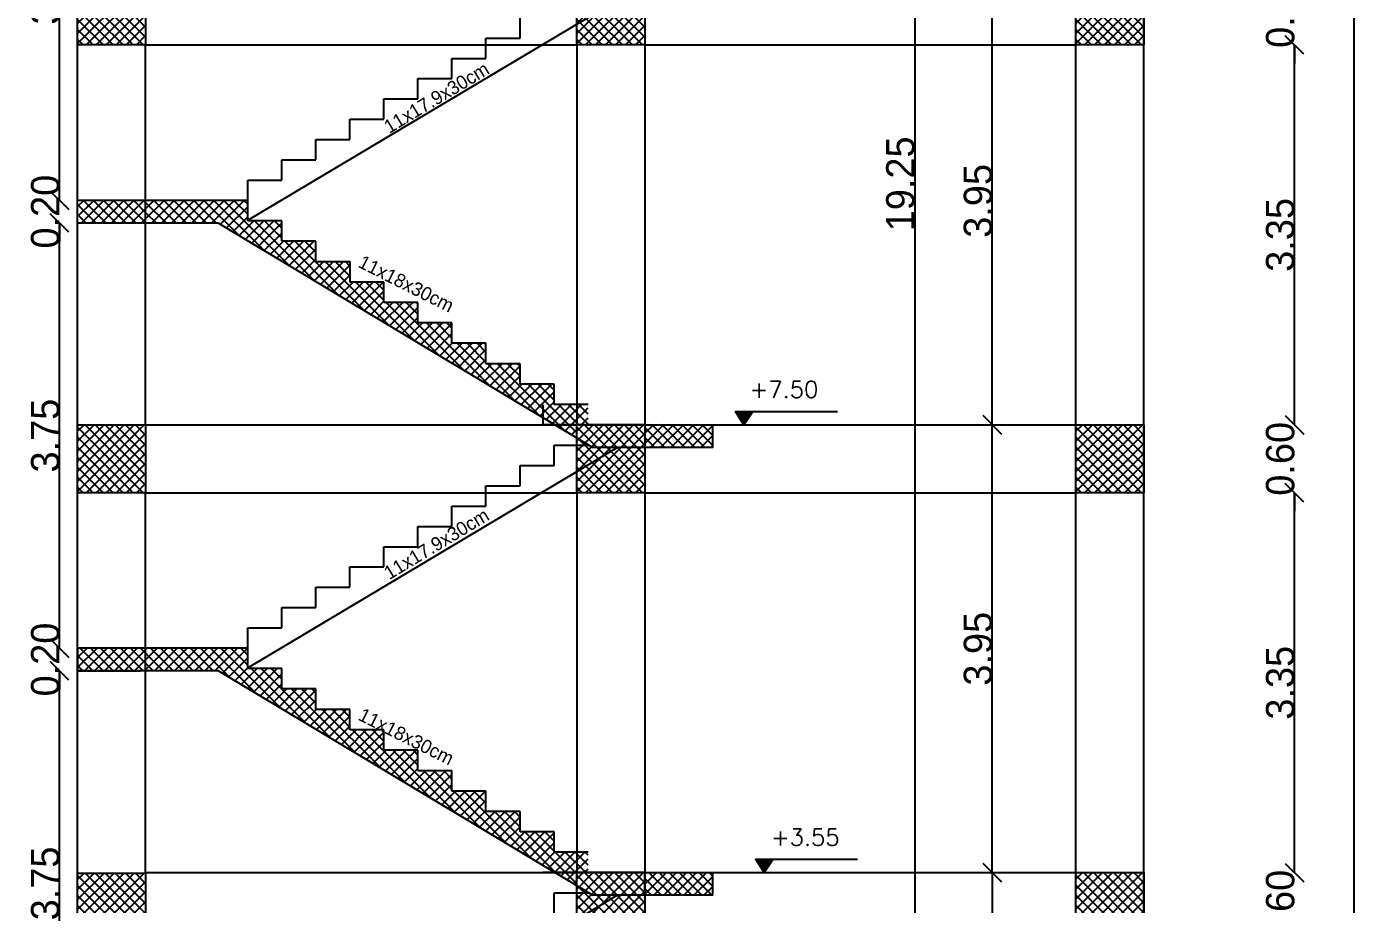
# Model space of a CAD drawing. Extents: x 166525 to 167198, y 178739 to 179747.
# Drawn here: x 167052.15 to 167063.93, y 179151.67 to 179159.41 of the extents above; entities that cross this region are included whole.
import ezdxf

# ---------------------------------------------------------------- set-up
doc = ezdxf.new("R2010")
doc.units = 0
doc.header["$MEASUREMENT"] = 0
doc.linetypes.add('AUSGEZOGEN', pattern=[0])
doc.linetypes.add('VONLAYER', pattern=[0])
doc.layers.get('0').update_dxf_attribs({"linetype": 'CONTINUOUS'})
doc.layers.get('DEFPOINTS').update_dxf_attribs({"linetype": 'CONTINUOUS'})
for name, color, linetype in [('3', 4, 'CONTINUOUS'), ('concret', 5, 'CONTINUOUS'), ('EBENE0', 7, 'AUSGEZOGEN'), ('HATH', 253, 'CONTINUOUS'), ('ST', 2, 'CONTINUOUS'), ('Stairs', 231, 'CONTINUOUS'), ('TEXTM', 2, 'CONTINUOUS'), ('TEXTS', 1, 'CONTINUOUS')]:
    doc.layers.add(name, color=color, linetype=linetype)
doc.layers.add('LAND CORNERS', color=255, linetype='CONTINUOUS', lineweight=25)
doc.styles.add('ROMANS', font='romans.shx')
doc.dimstyles.new('mais 1-100 plan', dxfattribs={"dimtxt": 0.25, "dimasz": 0.1635, "dimexe": 0.18, "dimexo": 0.0625, "dimgap": 0, "dimtad": 1, "dimzin": 0, "dimdsep": 46, "dimtxsty": 'Standard', "dimblk": 'OBLIQUE', "dimcen": 0, "dimse1": 1, "dimse2": 1, "dimclrd": 8, "dimclrt": 4, "dimadec": 0, "dimazin": 0, "dimtfac": 1, "dimtix": 1, "dimtofl": 0, "dimtmove": 0, "dimatfit": 3, "dimldrblk": 'OBLIQUE', "dimfxl": 0.18, "dimtolj": 1, "dimtzin": 0, "dimarcsym": 0})
pattern_1 = [(45, (14917.52055, -1903.4895), (-0.044194173824, 0.044194173824), []), (135, (14917.52055, -1903.4895), (-0.044194173824, -0.044194173824), [])]

# ---------------------------------------------------------------- blocks, each defined once
blk = doc.blocks.new('_OBLIQUE')
at = {"color": 0, "linetype": 'ByBlock'}
blk.add_line((-0.5, -0.5), (0.5, 0.5), dxfattribs=at)
blk = doc.blocks.new('*D1276')
at = {"layer": 'DEFPOINTS', "color": 0, "transparency": 16777216}
for p in [(167060.706, 179151.947), (167060.659, 179148.397), (167060.706, 179148.397)]:
    blk.add_point(p, dxfattribs=at)
at = {"layer": 'LAND CORNERS', "color": 8, "lineweight": -2, "transparency": 16777216}
blk.add_line((167060.659, 179151.947), (167060.659, 179148.397), dxfattribs=at)
at = {"layer": 'LAND CORNERS', "color": 8, "lineweight": -2, "transparency": 16777216, "xscale": 0.1635000000000001, "yscale": 0.1635000000000001, "zscale": 0.1635000000000001}
for p, rotation in [((167060.659, 179151.947), 90), ((167060.659, 179148.397), 270)]:
    blk.add_blockref('_OBLIQUE', p, dxfattribs=dict(at, rotation=rotation))
at = {"layer": 'LAND CORNERS', "color": 4, "transparency": 16777216, "insert": (167060.534, 179150.172), "char_height": 0.25, "attachment_point": 5, "rotation": 90}
blk.add_mtext('\\A1;3.55', dxfattribs=at)
blk = doc.blocks.new('*D1277')
at = {"layer": 'DEFPOINTS', "color": 0, "transparency": 16777216}
for p in [(167060.659, 179155.897), (167060.659, 179155.897), (167060.659, 179151.947)]:
    blk.add_point(p, dxfattribs=at)
at = {"layer": 'LAND CORNERS', "color": 8, "lineweight": -2, "transparency": 16777216}
blk.add_line((167060.659, 179151.947), (167060.659, 179155.897), dxfattribs=at)
at = {"layer": 'LAND CORNERS', "color": 8, "lineweight": -2, "transparency": 16777216, "xscale": 0.1635000000000001, "yscale": 0.1635000000000001, "zscale": 0.1635000000000001}
for p, rotation in [((167060.659, 179155.897), 90), ((167060.659, 179151.947), 270)]:
    blk.add_blockref('_OBLIQUE', p, dxfattribs=dict(at, rotation=rotation))
at = {"layer": 'LAND CORNERS', "color": 4, "transparency": 16777216, "insert": (167060.534, 179153.922), "char_height": 0.25, "attachment_point": 5, "rotation": 90}
blk.add_mtext('\\A1;3.95', dxfattribs=at)
blk = doc.blocks.new('*D1278')
at = {"layer": 'DEFPOINTS', "color": 0, "transparency": 16777216}
for p in [(167060.659, 179159.847), (167060.659, 179159.847), (167060.659, 179155.897)]:
    blk.add_point(p, dxfattribs=at)
at = {"layer": 'LAND CORNERS', "color": 8, "lineweight": -2, "transparency": 16777216}
blk.add_line((167060.659, 179155.897), (167060.659, 179159.847), dxfattribs=at)
at = {"layer": 'LAND CORNERS', "color": 8, "lineweight": -2, "transparency": 16777216, "xscale": 0.1635000000000001, "yscale": 0.1635000000000001, "zscale": 0.1635000000000001}
for p, rotation in [((167060.659, 179159.847), 90), ((167060.659, 179155.897), 270)]:
    blk.add_blockref('_OBLIQUE', p, dxfattribs=dict(at, rotation=rotation))
at = {"layer": 'LAND CORNERS', "color": 4, "transparency": 16777216, "insert": (167060.534, 179157.872), "char_height": 0.25, "attachment_point": 5, "rotation": 90}
blk.add_mtext('\\A1;3.95', dxfattribs=at)
blk = doc.blocks.new('*D1281')
at = {"layer": 'DEFPOINTS', "color": 0, "transparency": 16777216}
for p in [(167060.007, 179167.647), (167059.975, 179148.397), (167060.007, 179148.397)]:
    blk.add_point(p, dxfattribs=at)
at = {"layer": 'LAND CORNERS', "color": 8, "lineweight": -2, "transparency": 16777216}
blk.add_line((167059.975, 179167.647), (167059.975, 179148.397), dxfattribs=at)
at = {"layer": 'LAND CORNERS', "color": 8, "lineweight": -2, "transparency": 16777216, "xscale": 0.1635000000000001, "yscale": 0.1635000000000001, "zscale": 0.1635000000000001}
for p, rotation in [((167059.975, 179167.647), 90), ((167059.975, 179148.397), 270)]:
    blk.add_blockref('_OBLIQUE', p, dxfattribs=dict(at, rotation=rotation))
at = {"layer": 'LAND CORNERS', "color": 4, "transparency": 16777216, "insert": (167059.85, 179158.022), "char_height": 0.25, "attachment_point": 5, "rotation": 90}
blk.add_mtext('\\A1;19.25', dxfattribs=at)
blk = doc.blocks.new('*D1283')
at = {"layer": 'DEFPOINTS', "color": 0, "transparency": 16777216}
for p in [(167062.313, 179151.947), (167063.323, 179151.947), (167062.313, 179151.347)]:
    blk.add_point(p, dxfattribs=at)
at = {"layer": 'LAND CORNERS', "color": 8, "lineweight": -2, "transparency": 16777216}
for p, q in [((167063.323, 179151.947), (167063.323, 179152.111)), ((167063.323, 179151.347), (167063.323, 179151.184))]:
    blk.add_line(p, q, dxfattribs=at)
at = {"layer": 'LAND CORNERS', "color": 8, "lineweight": -2, "transparency": 16777216, "xscale": 0.1635000000000001, "yscale": 0.1635000000000001, "zscale": 0.1635000000000001}
for p, rotation in [((167063.323, 179151.947), 270), ((167063.323, 179151.347), 90)]:
    blk.add_blockref('_OBLIQUE', p, dxfattribs=dict(at, rotation=rotation))
at = {"layer": 'LAND CORNERS', "color": 4, "transparency": 16777216, "insert": (167063.198, 179151.647), "char_height": 0.25, "attachment_point": 5, "rotation": 90}
blk.add_mtext('\\A1;0.60', dxfattribs=at)
blk = doc.blocks.new('*D1284')
at = {"layer": 'DEFPOINTS', "color": 0, "transparency": 16777216}
for p in [(167062.313, 179155.297), (167063.323, 179155.297), (167062.313, 179151.947)]:
    blk.add_point(p, dxfattribs=at)
at = {"layer": 'LAND CORNERS', "color": 8, "lineweight": -2, "transparency": 16777216}
blk.add_line((167063.323, 179151.947), (167063.323, 179155.297), dxfattribs=at)
at = {"layer": 'LAND CORNERS', "color": 8, "lineweight": -2, "transparency": 16777216, "xscale": 0.1635000000000001, "yscale": 0.1635000000000001, "zscale": 0.1635000000000001}
for p, rotation in [((167063.323, 179155.297), 90), ((167063.323, 179151.947), 270)]:
    blk.add_blockref('_OBLIQUE', p, dxfattribs=dict(at, rotation=rotation))
at = {"layer": 'LAND CORNERS', "color": 4, "transparency": 16777216, "insert": (167063.198, 179153.622), "char_height": 0.25, "attachment_point": 5, "rotation": 90}
blk.add_mtext('\\A1;3.35', dxfattribs=at)
blk = doc.blocks.new('*D1285')
at = {"layer": 'DEFPOINTS', "color": 0, "transparency": 16777216}
for p in [(167062.313, 179155.897), (167063.323, 179155.897), (167062.313, 179155.297)]:
    blk.add_point(p, dxfattribs=at)
at = {"layer": 'LAND CORNERS', "color": 8, "lineweight": -2, "transparency": 16777216}
for p, q in [((167063.323, 179155.897), (167063.323, 179156.061)), ((167063.323, 179155.297), (167063.323, 179155.134))]:
    blk.add_line(p, q, dxfattribs=at)
at = {"layer": 'LAND CORNERS', "color": 8, "lineweight": -2, "transparency": 16777216, "xscale": 0.1635000000000001, "yscale": 0.1635000000000001, "zscale": 0.1635000000000001}
for p, rotation in [((167063.323, 179155.897), 270), ((167063.323, 179155.297), 90)]:
    blk.add_blockref('_OBLIQUE', p, dxfattribs=dict(at, rotation=rotation))
at = {"layer": 'LAND CORNERS', "color": 4, "transparency": 16777216, "insert": (167063.198, 179155.597), "char_height": 0.25, "attachment_point": 5, "rotation": 90}
blk.add_mtext('\\A1;0.60', dxfattribs=at)
blk = doc.blocks.new('*D1286')
at = {"layer": 'DEFPOINTS', "color": 0, "transparency": 16777216}
for p in [(167062.313, 179159.247), (167063.323, 179159.247), (167062.313, 179155.897)]:
    blk.add_point(p, dxfattribs=at)
at = {"layer": 'LAND CORNERS', "color": 8, "lineweight": -2, "transparency": 16777216}
blk.add_line((167063.323, 179155.897), (167063.323, 179159.247), dxfattribs=at)
at = {"layer": 'LAND CORNERS', "color": 8, "lineweight": -2, "transparency": 16777216, "xscale": 0.1635000000000001, "yscale": 0.1635000000000001, "zscale": 0.1635000000000001}
for p, rotation in [((167063.323, 179159.247), 90), ((167063.323, 179155.897), 270)]:
    blk.add_blockref('_OBLIQUE', p, dxfattribs=dict(at, rotation=rotation))
at = {"layer": 'LAND CORNERS', "color": 4, "transparency": 16777216, "insert": (167063.198, 179157.572), "char_height": 0.25, "attachment_point": 5, "rotation": 90}
blk.add_mtext('\\A1;3.35', dxfattribs=at)
blk = doc.blocks.new('*D1287')
at = {"layer": 'DEFPOINTS', "color": 0, "transparency": 16777216}
for p in [(167062.313, 179159.847), (167063.323, 179159.847), (167062.313, 179159.247)]:
    blk.add_point(p, dxfattribs=at)
at = {"layer": 'LAND CORNERS', "color": 8, "lineweight": -2, "transparency": 16777216}
for p, q in [((167063.323, 179159.847), (167063.323, 179160.011)), ((167063.323, 179159.247), (167063.323, 179159.084))]:
    blk.add_line(p, q, dxfattribs=at)
at = {"layer": 'LAND CORNERS', "color": 8, "lineweight": -2, "transparency": 16777216, "xscale": 0.1635000000000001, "yscale": 0.1635000000000001, "zscale": 0.1635000000000001}
for p, rotation in [((167063.323, 179159.847), 270), ((167063.323, 179159.247), 90)]:
    blk.add_blockref('_OBLIQUE', p, dxfattribs=dict(at, rotation=rotation))
at = {"layer": 'LAND CORNERS', "color": 4, "transparency": 16777216, "insert": (167063.198, 179159.547), "char_height": 0.25, "attachment_point": 5, "rotation": 90}
blk.add_mtext('\\A1;0.60', dxfattribs=at)
blk = doc.blocks.new('*D1292')
at = {"layer": 'DEFPOINTS', "color": 0, "transparency": 16777216}
for p in [(167063.293, 179173.961), (167063.323, 179148.397), (167063.847, 179148.397)]:
    blk.add_point(p, dxfattribs=at)
at = {"layer": 'LAND CORNERS', "color": 8, "lineweight": -2, "transparency": 16777216}
blk.add_line((167063.847, 179173.961), (167063.847, 179148.397), dxfattribs=at)
at = {"layer": 'LAND CORNERS', "color": 8, "lineweight": -2, "transparency": 16777216, "xscale": 0.1635000000000001, "yscale": 0.1635000000000001, "zscale": 0.1635000000000001}
for p, rotation in [((167063.847, 179173.961), 90), ((167063.847, 179148.397), 270)]:
    blk.add_blockref('_OBLIQUE', p, dxfattribs=dict(at, rotation=rotation))
at = {"layer": 'LAND CORNERS', "color": 4, "transparency": 16777216, "insert": (167063.722, 179161.179), "char_height": 0.25, "attachment_point": 5, "rotation": 90}
blk.add_mtext('\\A1;25.56', dxfattribs=at)
blk = doc.blocks.new('*D1295')
at = {"layer": 'DEFPOINTS', "color": 0, "transparency": 16777216}
for p in [(167052.437, 179153.727), (167052.596, 179153.727), (167052.596, 179149.977)]:
    blk.add_point(p, dxfattribs=at)
at = {"layer": 'LAND CORNERS', "color": 8, "lineweight": -2, "transparency": 16777216}
blk.add_line((167052.437, 179149.977), (167052.437, 179153.727), dxfattribs=at)
at = {"layer": 'LAND CORNERS', "color": 8, "lineweight": -2, "transparency": 16777216, "xscale": 0.1635000000000001, "yscale": 0.1635000000000001, "zscale": 0.1635000000000001}
for p, rotation in [((167052.437, 179153.727), 90), ((167052.437, 179149.977), 270)]:
    blk.add_blockref('_OBLIQUE', p, dxfattribs=dict(at, rotation=rotation))
at = {"layer": 'LAND CORNERS', "color": 4, "transparency": 16777216, "insert": (167052.312, 179151.852), "char_height": 0.25, "attachment_point": 5, "rotation": 90}
blk.add_mtext('\\A1;3.75', dxfattribs=at)
blk = doc.blocks.new('*D1296')
at = {"layer": 'DEFPOINTS', "color": 0, "transparency": 16777216}
for p in [(167052.437, 179153.927), (167052.596, 179153.927), (167052.596, 179153.727)]:
    blk.add_point(p, dxfattribs=at)
at = {"layer": 'LAND CORNERS', "color": 8, "lineweight": -2, "transparency": 16777216}
for p, q in [((167052.437, 179153.927), (167052.437, 179154.091)), ((167052.437, 179153.727), (167052.437, 179153.564))]:
    blk.add_line(p, q, dxfattribs=at)
at = {"layer": 'LAND CORNERS', "color": 8, "lineweight": -2, "transparency": 16777216, "xscale": 0.1635000000000001, "yscale": 0.1635000000000001, "zscale": 0.1635000000000001}
for p, rotation in [((167052.437, 179153.927), 270), ((167052.437, 179153.727), 90)]:
    blk.add_blockref('_OBLIQUE', p, dxfattribs=dict(at, rotation=rotation))
at = {"layer": 'LAND CORNERS', "color": 4, "transparency": 16777216, "insert": (167052.312, 179153.827), "char_height": 0.25, "attachment_point": 5, "rotation": 90}
blk.add_mtext('\\A1;0.20', dxfattribs=at)
blk = doc.blocks.new('*D1297')
at = {"layer": 'DEFPOINTS', "color": 0, "transparency": 16777216}
for p in [(167052.437, 179157.677), (167052.596, 179157.677), (167052.596, 179153.927)]:
    blk.add_point(p, dxfattribs=at)
at = {"layer": 'LAND CORNERS', "color": 8, "lineweight": -2, "transparency": 16777216}
blk.add_line((167052.437, 179153.927), (167052.437, 179157.677), dxfattribs=at)
at = {"layer": 'LAND CORNERS', "color": 8, "lineweight": -2, "transparency": 16777216, "xscale": 0.1635000000000001, "yscale": 0.1635000000000001, "zscale": 0.1635000000000001}
for p, rotation in [((167052.437, 179157.677), 90), ((167052.437, 179153.927), 270)]:
    blk.add_blockref('_OBLIQUE', p, dxfattribs=dict(at, rotation=rotation))
at = {"layer": 'LAND CORNERS', "color": 4, "transparency": 16777216, "insert": (167052.312, 179155.802), "char_height": 0.25, "attachment_point": 5, "rotation": 90}
blk.add_mtext('\\A1;3.75', dxfattribs=at)
blk = doc.blocks.new('*D1298')
at = {"layer": 'DEFPOINTS', "color": 0, "transparency": 16777216}
for p in [(167052.437, 179157.877), (167052.596, 179157.877), (167052.596, 179157.677)]:
    blk.add_point(p, dxfattribs=at)
at = {"layer": 'LAND CORNERS', "color": 8, "lineweight": -2, "transparency": 16777216}
for p, q in [((167052.437, 179157.877), (167052.437, 179158.041)), ((167052.437, 179157.677), (167052.437, 179157.514))]:
    blk.add_line(p, q, dxfattribs=at)
at = {"layer": 'LAND CORNERS', "color": 8, "lineweight": -2, "transparency": 16777216, "xscale": 0.1635000000000001, "yscale": 0.1635000000000001, "zscale": 0.1635000000000001}
for p, rotation in [((167052.437, 179157.877), 270), ((167052.437, 179157.677), 90)]:
    blk.add_blockref('_OBLIQUE', p, dxfattribs=dict(at, rotation=rotation))
at = {"layer": 'LAND CORNERS', "color": 4, "transparency": 16777216, "insert": (167052.312, 179157.777), "char_height": 0.25, "attachment_point": 5, "rotation": 90}
blk.add_mtext('\\A1;0.20', dxfattribs=at)
blk = doc.blocks.new('*D1299')
at = {"layer": 'DEFPOINTS', "color": 0, "transparency": 16777216}
for p in [(167052.437, 179161.627), (167052.596, 179161.627), (167052.596, 179157.877)]:
    blk.add_point(p, dxfattribs=at)
at = {"layer": 'LAND CORNERS', "color": 8, "lineweight": -2, "transparency": 16777216}
blk.add_line((167052.437, 179157.877), (167052.437, 179161.627), dxfattribs=at)
at = {"layer": 'LAND CORNERS', "color": 8, "lineweight": -2, "transparency": 16777216, "xscale": 0.1635000000000001, "yscale": 0.1635000000000001, "zscale": 0.1635000000000001}
for p, rotation in [((167052.437, 179161.627), 90), ((167052.437, 179157.877), 270)]:
    blk.add_blockref('_OBLIQUE', p, dxfattribs=dict(at, rotation=rotation))
at = {"layer": 'LAND CORNERS', "color": 4, "transparency": 16777216, "insert": (167052.312, 179159.752), "char_height": 0.25, "attachment_point": 5, "rotation": 90}
blk.add_mtext('\\A1;3.75', dxfattribs=at)

msp = doc.modelspace()

# ---------------------------------------------------------------- hatches: boundary and pattern name
at = {"layer": 'HATH'}
h = msp.add_hatch(dxfattribs=at)
h.set_pattern_fill('ANSI37', color=256, scale=0.5, style=0)
h.set_pattern_definition([(45, (15386.26624, 20156.74471), (-0.044194173824, 0.044194173824), []), (135, (15386.26624, 20156.74471), (-0.044194173824, -0.044194173824), [])])
h.paths.add_polyline_path([(167058.19591, 179151.94727), (167057.59591, 179151.94727), (167057.59591, 179151.74727), (167058.19591, 179151.74727)])
h.paths.add_polyline_path([(167057.59591, 179155.89727), (167057.59591, 179155.69627), (167058.19591, 179155.69627), (167058.19591, 179155.89727)])
h.paths.add_polyline_path([(167057.59591, 179159.84727), (167057.59591, 179159.64527), (167058.19591, 179159.64527), (167058.19591, 179159.84727)])
h.paths.add_polyline_path([(167057.59591, 179163.79727), (167057.59591, 179163.59427), (167058.19591, 179163.59427), (167058.19591, 179163.79727)])
h = msp.add_hatch(dxfattribs=at)
h.set_pattern_fill('ANSI37', color=256, scale=0.5, style=0)
h.set_pattern_definition([(45, (161403.00762, 180245.924106), (-0.0441941738, 0.0441941738), []), (135, (161403.00762, 180245.924106), (-0.0441941738, -0.0441941738), [])])
h.paths.add_polyline_path([(167052.59591, 179159.84727), (167053.19591, 179159.84727), (167053.19591, 179159.24727), (167052.59591, 179159.24727)])
h = msp.add_hatch(dxfattribs=at)
h.set_pattern_fill('ANSI37', color=256, scale=0.5, style=0)
h.set_pattern_definition([(45, (161407.40762, 180245.924106), (-0.0441941738, 0.0441941738), []), (135, (161407.40762, 180245.924106), (-0.0441941738, -0.0441941738), [])])
h.paths.add_polyline_path([(167056.99591, 179159.84727), (167057.59591, 179159.84727), (167057.59591, 179159.24727), (167056.99591, 179159.24727)])
h = msp.add_hatch(dxfattribs=at)
h.set_pattern_fill('ANSI37', color=256, scale=0.5, style=0)
h.set_pattern_definition([(45, (161411.80762, 180245.924106), (-0.0441941738, 0.0441941738), []), (135, (161411.80762, 180245.924106), (-0.0441941738, -0.0441941738), [])])
h.paths.add_polyline_path([(167061.39591, 179159.84727), (167061.99591, 179159.84727), (167061.99591, 179159.24727), (167061.39591, 179159.24727)])
h = msp.add_hatch(dxfattribs=at)
h.set_pattern_fill('ANSI37', color=256, scale=0.5, style=0)
h.set_pattern_definition(pattern_1)
h.paths.add_polyline_path([(167057.09591, 179152.12727), (167056.79591, 179152.12727), (167056.79591, 179152.30727), (167056.49591, 179152.30727), (167056.49591, 179152.48727), (167056.19591, 179152.48727), (167056.19591, 179152.66727), (167055.89591, 179152.66727), (167055.89591, 179152.84727), (167055.59591, 179152.84727), (167055.59591, 179153.02727), (167055.29591, 179153.02727), (167055.29591, 179153.20727), (167054.99591, 179153.20727), (167054.99591, 179153.38727), (167054.69591, 179153.38727), (167054.69591, 179153.56727), (167054.39591, 179153.56727), (167054.39591, 179153.74727), (167054.09591, 179153.74727), (167054.09591, 179153.92727), (167053.19591, 179153.92727), (167053.19591, 179153.72727), (167053.8377, 179153.72727), (167056.80436, 179151.94727), (167057.09591, 179151.94727)])
h.paths.add_polyline_path([(167053.19591, 179153.92727), (167052.59591, 179153.92727), (167052.59591, 179153.72727), (167053.19591, 179153.72727)])
h.paths.add_polyline_path([(167056.79591, 179156.25627), (167056.49591, 179156.25627), (167056.49591, 179156.43627), (167056.19591, 179156.43627), (167056.19591, 179156.61627), (167055.89591, 179156.61627), (167055.89591, 179156.79627), (167055.59591, 179156.79627), (167055.59591, 179156.97627), (167055.29591, 179156.97627), (167055.29591, 179157.15627), (167054.99591, 179157.15627), (167054.99591, 179157.33627), (167054.69591, 179157.33627), (167054.69591, 179157.51627), (167054.39591, 179157.51627), (167054.39591, 179157.69627), (167054.09591, 179157.69627), (167054.09591, 179157.87627), (167053.19591, 179157.87627), (167053.19591, 179157.67627), (167053.8377, 179157.67627), (167056.8027, 179155.89727), (167057.09591, 179155.89727), (167057.09591, 179156.07627), (167056.79591, 179156.07627)])
h.paths.add_polyline_path([(167055.01979, 179153.28546), (167055.98492, 179152.80077), (167056.0657, 179152.96163), (167055.10057, 179153.44632)], flags=25)
h.paths.add_polyline_path([(167056.99591, 179155.78134), (167056.99591, 179155.89727), (167056.8027, 179155.89727)])
h.paths.add_polyline_path([(167057.59591, 179155.89727), (167057.59591, 179155.89402), (167058.19591, 179155.89402), (167058.19591, 179155.89727)])
h.paths.add_polyline_path([(167056.99591, 179151.83234), (167056.99591, 179151.94727), (167056.80436, 179151.94727)])
h = msp.add_hatch(dxfattribs=at)
h.set_pattern_fill('ANSI37', color=256, scale=0.5, style=0)
h.set_pattern_definition(pattern_1)
h.paths.add_polyline_path([(167053.19591, 179157.67627), (167053.19591, 179157.87627), (167052.59591, 179157.87627), (167052.59591, 179157.67627)])
h = msp.add_hatch(dxfattribs=at)
h.set_pattern_fill('ANSI37', color=256, scale=0.5, style=0)
h.set_pattern_definition([(45, (161403.00762, 180241.974106), (-0.0441941738, 0.0441941738), []), (135, (161403.00762, 180241.974106), (-0.0441941738, -0.0441941738), [])])
h.paths.add_polyline_path([(167052.59591, 179155.89727), (167053.19591, 179155.89727), (167053.19591, 179155.29727), (167052.59591, 179155.29727)])
h = msp.add_hatch(dxfattribs=at)
h.set_pattern_fill('ANSI37', color=256, scale=0.5, style=0)
h.set_pattern_definition([(45, (161407.40762, 180241.974106), (-0.0441941738, 0.0441941738), []), (135, (161407.40762, 180241.974106), (-0.0441941738, -0.0441941738), [])])
h.paths.add_polyline_path([(167056.99591, 179155.89727), (167057.59591, 179155.89727), (167057.59591, 179155.29727), (167056.99591, 179155.29727)])
h = msp.add_hatch(dxfattribs=at)
h.set_pattern_fill('ANSI37', color=256, scale=0.5, style=0)
h.set_pattern_definition([(45, (161411.80762, 180241.974106), (-0.0441941738, 0.0441941738), []), (135, (161411.80762, 180241.974106), (-0.0441941738, -0.0441941738), [])])
h.paths.add_polyline_path([(167061.39591, 179155.89727), (167061.99591, 179155.89727), (167061.99591, 179155.29727), (167061.39591, 179155.29727)])
h = msp.add_hatch(dxfattribs=at)
h.set_pattern_fill('ANSI37', color=256, scale=0.5, style=0)
h.set_pattern_definition([(45, (161403.00762, 180238.02041), (-0.0441941738, 0.0441941738), []), (135, (161403.00762, 180238.02041), (-0.0441941738, -0.0441941738), [])])
h.paths.add_polyline_path([(167052.59591, 179151.94357), (167053.19591, 179151.94357), (167053.19591, 179151.34357), (167052.59591, 179151.34357)])
h = msp.add_hatch(dxfattribs=at)
h.set_pattern_fill('ANSI37', color=256, scale=0.5, style=0)
h.set_pattern_definition([(45, (161407.40762, 180238.024106), (-0.0441941738, 0.0441941738), []), (135, (161407.40762, 180238.024106), (-0.0441941738, -0.0441941738), [])])
h.paths.add_polyline_path([(167056.99591, 179151.94727), (167057.59591, 179151.94727), (167057.59591, 179151.34727), (167056.99591, 179151.34727)])
h = msp.add_hatch(dxfattribs=at)
h.set_pattern_fill('ANSI37', color=256, scale=0.5, style=0)
h.set_pattern_definition([(45, (161411.80762, 180238.024106), (-0.0441941738, 0.0441941738), []), (135, (161411.80762, 180238.024106), (-0.0441941738, -0.0441941738), [])])
h.paths.add_polyline_path([(167061.39591, 179151.94727), (167061.99591, 179151.94727), (167061.99591, 179151.34727), (167061.39591, 179151.34727)])
at = {"layer": 'TEXTS'}
h = msp.add_hatch(dxfattribs=at)
h.set_pattern_fill('ANSI31', color=0, scale=0.0147)
h.set_pattern_definition([(45, (92694.2417826, 101170.8670508), (-0.00129930871043, 0.00129930871043), [])])
h.paths.add_polyline_path([(167058.54677, 179156.01389), (167058.39476, 179156.01487), (167058.47011, 179155.89727)])
h = msp.add_hatch(dxfattribs=at)
h.set_pattern_fill('ANSI31', color=0, scale=0.0147)
h.set_pattern_definition([(45, (92694.4203396, 101166.9170508), (-0.00129930871043, 0.00129930871043), [])])
h.paths.add_polyline_path([(167058.72533, 179152.06389), (167058.57332, 179152.06487), (167058.64867, 179151.94727)])

# ---------------------------------------------------------------- linework, layer by layer
at = {"layer": 'concret'}
for points in [[(167052.59591, 179159.84727), (167053.19591, 179159.84727), (167053.19591, 179159.24727), (167052.59591, 179159.24727)], [(167056.99591, 179159.84727), (167057.59591, 179159.84727), (167057.59591, 179159.24727), (167056.99591, 179159.24727)], [(167061.39591, 179159.84727), (167061.99591, 179159.84727), (167061.99591, 179159.24727), (167061.39591, 179159.24727)], [(167052.59591, 179155.89727), (167053.19591, 179155.89727), (167053.19591, 179155.29727), (167052.59591, 179155.29727)], [(167056.99591, 179155.89727), (167057.59591, 179155.89727), (167057.59591, 179155.29727), (167056.99591, 179155.29727)], [(167061.39591, 179155.89727), (167061.99591, 179155.89727), (167061.99591, 179155.29727), (167061.39591, 179155.29727)], [(167052.59591, 179151.94357), (167053.19591, 179151.94357), (167053.19591, 179151.34357), (167052.59591, 179151.34357)], [(167056.99591, 179151.94727), (167057.59591, 179151.94727), (167057.59591, 179151.34727), (167056.99591, 179151.34727)], [(167061.39591, 179151.94727), (167061.99591, 179151.94727), (167061.99591, 179151.34727), (167061.39591, 179151.34727)]]:
    msp.add_lwpolyline(points, close=True, dxfattribs=at)
at = {"layer": 'EBENE0', "color": 3, "linetype": 'AUSGEZOGEN'}
for p, q in [((167052.59591, 179151.94727), (167052.59591, 179167.34726)), ((167052.59591, 179151.94727), (167052.59591, 179167.34726)), ((167061.99591, 179148.39727), (167061.99591, 179167.34402)), ((167053.19591, 179159.24727), (167056.99591, 179159.24727)), ((167053.19591, 179157.87227), (167053.19591, 179159.24727)), ((167053.19591, 179159.24727), (167056.99591, 179159.24727)), ((167053.19591, 179157.64727), (167053.19591, 179159.24727)), ((167056.99591, 179159.24727), (167056.99591, 179155.89727)), ((167056.99591, 179159.24727), (167056.99591, 179155.89727)), ((167057.59591, 179159.24727), (167061.39591, 179159.24727)), ((167057.59591, 179159.24727), (167057.59591, 179155.89727)), ((167057.59591, 179159.24727), (167061.39591, 179159.24727)), ((167057.59591, 179159.24727), (167057.59591, 179155.89727)), ((167061.39591, 179155.89727), (167061.39591, 179159.24727)), ((167061.39591, 179155.89727), (167061.39591, 179159.24727)), ((167053.19591, 179155.89727), (167053.19591, 179157.65107)), ((167053.19591, 179155.89727), (167053.19591, 179157.65107)), ((167053.19591, 179155.89727), (167053.19591, 179157.65107)), ((167053.19591, 179155.89727), (167056.99591, 179155.89727)), ((167053.19591, 179155.89727), (167056.99591, 179155.89727)), ((167057.59591, 179155.89727), (167061.39591, 179155.89727)), ((167057.59591, 179155.89727), (167061.39591, 179155.89727)), ((167053.19591, 179153.92227), (167053.19591, 179155.29727)), ((167053.19591, 179155.29727), (167056.99591, 179155.29727)), ((167053.19591, 179153.72227), (167053.19591, 179155.29727)), ((167053.19591, 179155.29727), (167056.99591, 179155.29727)), ((167056.99591, 179155.29727), (167056.99591, 179151.94727)), ((167056.99591, 179155.29727), (167056.99591, 179151.94727)), ((167057.59591, 179155.29727), (167061.39591, 179155.29727)), ((167057.59591, 179155.29727), (167057.59591, 179151.94727)), ((167057.59591, 179155.29727), (167061.39591, 179155.29727)), ((167057.59591, 179155.29727), (167057.59591, 179151.94727)), ((167061.39591, 179151.94727), (167061.39591, 179155.29727)), ((167061.39591, 179151.94727), (167061.39591, 179155.29727)), ((167061.99591, 179148.39727), (167061.99591, 179154.82771)), ((167061.99591, 179148.29727), (167061.99591, 179154.82771)), ((167053.19591, 179151.94727), (167053.19591, 179153.72227)), ((167053.19591, 179151.94727), (167053.19591, 179153.72227)), ((167053.19591, 179151.94727), (167053.19591, 179153.49727)), ((167053.19591, 179151.94727), (167053.19591, 179153.49727)), ((167052.59591, 179148.29727), (167052.59591, 179151.94727)), ((167052.59591, 179148.29727), (167052.59591, 179151.94727)), ((167053.19591, 179151.94727), (167056.99591, 179151.94727)), ((167053.19591, 179151.94727), (167056.99591, 179151.94727)), ((167057.59591, 179151.94727), (167061.39591, 179151.94727)), ((167057.59591, 179151.94727), (167061.39591, 179151.94727))]:
    msp.add_line(p, q, dxfattribs=at)
at = {"layer": 'ST'}
for p, q in [((167052.59591, 179153.92727), (167052.59591, 179153.72727)), ((167052.59591, 179153.72727), (167053.14829, 179153.72727)), ((167056.69591, 179151.99727), (167056.69591, 179151.99727)), ((167057.59591, 179151.94727), (167056.69591, 179151.94727)), ((167057.59591, 179151.74727), (167057.59591, 179151.94727)), ((167058.19591, 179151.74727), (167057.1377, 179151.74727))]:
    msp.add_line(p, q, dxfattribs=at)
msp.add_lwpolyline([(167056.69591, 179155.90727), (167056.69591, 179155.89727)], dxfattribs=at)
at = {"layer": 'Stairs', "linetype": 'VONLAYER'}
for p, q in [((167056.69591, 179156.07227), (167056.69591, 179155.89727)), ((167057.59591, 179155.89727), (167056.69591, 179155.89727)), ((167057.59591, 179155.89727), (167056.69591, 179155.89727)), ((167056.69591, 179155.89727), (167056.74591, 179155.89727)), ((167057.59591, 179151.94727), (167056.69591, 179151.94727)), ((167057.59591, 179151.94727), (167056.69591, 179151.94727)), ((167056.69591, 179151.94727), (167056.74591, 179151.94727))]:
    msp.add_line(p, q, dxfattribs=at)
at = {"layer": 'Stairs'}
for p, q in [((167056.69591, 179155.94727), (167056.69591, 179155.94727)), ((167057.09591, 179155.94727), (167057.09591, 179155.94727)), ((167056.69591, 179155.89727), (167056.74591, 179155.89727)), ((167057.09591, 179155.89727), (167057.14591, 179155.89727)), ((167056.69591, 179151.94727), (167056.74591, 179151.94727)), ((167057.09591, 179151.99727), (167057.09591, 179151.99727)), ((167057.09591, 179151.94727), (167057.14591, 179151.94727))]:
    msp.add_line(p, q, dxfattribs=at)
at = {"layer": 'TEXTS'}
for p, q in [((167054.09591, 179157.70159), (167057.35346, 179159.64527)), ((167056.49591, 179159.30827), (167056.49591, 179159.48727)), ((167056.19591, 179159.12927), (167056.19591, 179159.30827)), ((167056.19591, 179159.30827), (167056.49591, 179159.30827)), ((167055.89591, 179158.95027), (167055.89591, 179159.12927)), ((167055.89591, 179159.12927), (167056.19591, 179159.12927)), ((167055.59591, 179158.77127), (167055.59591, 179158.95027)), ((167055.59591, 179158.95027), (167055.89591, 179158.95027)), ((167055.29591, 179158.59227), (167055.29591, 179158.77127)), ((167055.29591, 179158.77127), (167055.59591, 179158.77127)), ((167054.99591, 179158.41327), (167054.99591, 179158.59227)), ((167054.99591, 179158.59227), (167055.29591, 179158.59227)), ((167054.69591, 179158.23427), (167054.69591, 179158.41327)), ((167054.69591, 179158.41327), (167054.99591, 179158.41327)), ((167054.39591, 179158.05527), (167054.39591, 179158.23427)), ((167054.39591, 179158.23427), (167054.69591, 179158.23427)), ((167054.09591, 179157.87627), (167054.09591, 179158.05527)), ((167054.09591, 179158.05527), (167054.39591, 179158.05527)), ((167054.09591, 179157.87627), (167052.59591, 179157.87627)), ((167054.09591, 179157.69627), (167054.09591, 179157.87627)), ((167053.8377, 179157.67627), (167052.59591, 179157.67627)), ((167053.8377, 179157.67627), (167057.1377, 179155.69627)), ((167054.39591, 179157.69627), (167054.09591, 179157.69627)), ((167054.39591, 179157.51627), (167054.39591, 179157.69627)), ((167054.69591, 179157.51627), (167054.39591, 179157.51627)), ((167054.69591, 179157.33627), (167054.69591, 179157.51627)), ((167054.69591, 179157.33627), (167054.99591, 179157.33627)), ((167054.99591, 179157.33627), (167054.99591, 179157.15627)), ((167055.29591, 179157.15627), (167054.99591, 179157.15627)), ((167055.29591, 179156.97627), (167055.29591, 179157.15627)), ((167055.59591, 179156.97627), (167055.29591, 179156.97627)), ((167055.59591, 179156.79627), (167055.59591, 179156.97627)), ((167055.89591, 179156.79627), (167055.59591, 179156.79627)), ((167055.89591, 179156.61627), (167055.89591, 179156.79627)), ((167056.19591, 179156.61627), (167055.89591, 179156.61627)), ((167056.19591, 179156.43627), (167056.19591, 179156.61627)), ((167056.49591, 179156.43627), (167056.19591, 179156.43627)), ((167056.49591, 179156.25627), (167056.49591, 179156.43627)), ((167056.79591, 179156.25627), (167056.49591, 179156.25627)), ((167056.79591, 179156.07627), (167056.79591, 179156.25627)), ((167057.09591, 179156.07627), (167056.79591, 179156.07627)), ((167054.09591, 179153.75259), (167057.35346, 179155.69627)), ((167056.79591, 179155.53827), (167056.79591, 179155.71727)), ((167056.79591, 179155.71727), (167057.09591, 179155.71727)), ((167057.09591, 179155.71727), (167057.09591, 179155.72134)), ((167058.19591, 179155.69627), (167057.1377, 179155.69627)), ((167056.49591, 179155.35927), (167056.49591, 179155.53827)), ((167056.49591, 179155.53827), (167056.79591, 179155.53827)), ((167056.19591, 179155.18027), (167056.19591, 179155.35927)), ((167056.19591, 179155.35927), (167056.49591, 179155.35927)), ((167055.89591, 179155.00127), (167055.89591, 179155.18027)), ((167055.89591, 179155.18027), (167056.19591, 179155.18027)), ((167055.59591, 179154.82227), (167055.59591, 179155.00127)), ((167055.59591, 179155.00127), (167055.89591, 179155.00127)), ((167055.29591, 179154.64327), (167055.29591, 179154.82227)), ((167055.29591, 179154.82227), (167055.59591, 179154.82227)), ((167054.99591, 179154.46427), (167054.99591, 179154.64327)), ((167054.99591, 179154.64327), (167055.29591, 179154.64327)), ((167054.69591, 179154.28527), (167054.69591, 179154.46427)), ((167054.69591, 179154.46427), (167054.99591, 179154.46427)), ((167054.39591, 179154.10627), (167054.39591, 179154.28527)), ((167054.39591, 179154.28527), (167054.69591, 179154.28527)), ((167054.09591, 179153.92727), (167054.09591, 179154.10627)), ((167054.09591, 179154.10627), (167054.39591, 179154.10627)), ((167054.09591, 179153.92727), (167052.59591, 179153.92727)), ((167054.09591, 179153.74727), (167054.09591, 179153.92727)), ((167053.8377, 179153.72727), (167052.59591, 179153.72727)), ((167053.8377, 179153.72727), (167057.1377, 179151.74727)), ((167054.39591, 179153.74727), (167054.09591, 179153.74727)), ((167054.39591, 179153.56727), (167054.39591, 179153.74727)), ((167054.69591, 179153.56727), (167054.39591, 179153.56727)), ((167054.69591, 179153.38727), (167054.69591, 179153.56727)), ((167054.99591, 179153.38727), (167054.69591, 179153.38727)), ((167054.99591, 179153.20727), (167054.99591, 179153.38727)), ((167055.29591, 179153.20727), (167054.99591, 179153.20727)), ((167055.29591, 179153.02727), (167055.29591, 179153.20727)), ((167055.59591, 179153.02727), (167055.29591, 179153.02727)), ((167055.59591, 179152.84727), (167055.59591, 179153.02727)), ((167055.59591, 179152.84727), (167055.89591, 179152.84727)), ((167055.89591, 179152.66727), (167055.89591, 179152.84727)), ((167056.19591, 179152.66727), (167055.89591, 179152.66727)), ((167056.19591, 179152.48727), (167056.19591, 179152.66727)), ((167056.49591, 179152.48727), (167056.19591, 179152.48727)), ((167056.49591, 179152.30727), (167056.49591, 179152.48727)), ((167056.79591, 179152.30727), (167056.49591, 179152.30727)), ((167056.79591, 179152.12727), (167056.79591, 179152.30727)), ((167057.09591, 179152.12727), (167056.79591, 179152.12727)), ((167054.09591, 179149.80359), (167057.35346, 179151.74727)), ((167056.79591, 179151.58927), (167056.79591, 179151.76827)), ((167056.79591, 179151.76827), (167057.09591, 179151.76827))]:
    msp.add_line(p, q, dxfattribs=at)
at = {"layer": 'TEXTS', "color": 0}
for p, q in [((167058.47011, 179155.89727), (167058.39476, 179156.01487)), ((167058.39476, 179156.01487), (167059.29302, 179156.01487)), ((167058.47011, 179155.89727), (167058.54677, 179156.01389)), ((167058.64867, 179151.94727), (167058.57332, 179152.06487)), ((167058.57332, 179152.06487), (167059.47158, 179152.06487)), ((167058.64867, 179151.94727), (167058.72533, 179152.06389))]:
    msp.add_line(p, q, dxfattribs=at)
at = {"layer": 'TEXTS', "color": 2}
for p, q in [((167058.19591, 179155.69627), (167058.19591, 179155.89727)), ((167058.19591, 179151.74727), (167058.19591, 179151.94727))]:
    msp.add_line(p, q, dxfattribs=at)

# ---------------------------------------------------------------- texts
at = {"layer": '3', "color": 7, "linetype": 'Continuous', "style": 'ROMANS'}
for s, p in [('+7.50', (167058.52093, 179156.13547)), ('+3.55', (167058.70868, 179152.18557))]:
    msp.add_text(s, height=0.147, dxfattribs=at).set_placement(p)
at = {"layer": 'TEXTM', "color": 4}
for s, rotation, p in [('11x17.9x30cm', 31.062923, (167055.34319, 179158.4619)), ('11x18x30cm', 333.334167, (167055.06006, 179157.29241)), ('11x17.9x30cm', 31.062923, (167055.34319, 179154.52661)), ('11x18x30cm', 333.334167, (167055.06006, 179153.29881))]:
    msp.add_text(s, height=0.12, rotation=rotation, dxfattribs=at).set_placement(p)

# ---------------------------------------------------------------- dimensions: what is measured, and where the dimension line sits
at = {"layer": 'LAND CORNERS'}
dim = msp.add_linear_dim(base=(167063.84723, 179148.39727), p1=(167063.29346, 179173.96087), p2=(167063.32346, 179148.39727), angle=90, dimstyle='mais 1-100 plan', override={"dimfxlon": 1, "dimarcsym": 1}, dxfattribs=at)
dim.commit()
dim.dimension.update_dxf_attribs({"geometry": '*D1292', "text_midpoint": (167063.72223, 179161.17907)})
for p1, p2, distance, picture, middle in [((167060.0074, 179167.64726), (167060.0074, 179148.39727), -0.03231, '*D1281', (167059.85009, 179158.02226)), ((167052.59591, 179157.87727), (167052.59591, 179161.62727), 0.15933, '*D1299', (167052.31159, 179159.75227)), ((167062.3125, 179159.24727), (167062.3125, 179159.84727), -1.01096, '*D1287', (167063.19846, 179159.54727)), ((167060.65871, 179155.89727), (167060.65871, 179159.84727), 0, '*D1278', (167060.53371, 179157.87227)), ((167062.3125, 179155.89727), (167062.3125, 179159.24727), -1.01096, '*D1286', (167063.19846, 179157.57227)), ((167052.59591, 179157.67727), (167052.59591, 179157.87727), 0.15933, '*D1298', (167052.31159, 179157.77727)), ((167052.59591, 179153.92727), (167052.59591, 179157.67727), 0.15933, '*D1297', (167052.31159, 179155.80227)), ((167062.3125, 179155.29727), (167062.3125, 179155.89727), -1.01096, '*D1285', (167063.19846, 179155.59727)), ((167060.65871, 179151.94727), (167060.65871, 179155.89727), 0, '*D1277', (167060.53371, 179153.92227)), ((167062.3125, 179151.94727), (167062.3125, 179155.29727), -1.01096, '*D1284', (167063.19846, 179153.62227)), ((167052.59591, 179153.72727), (167052.59591, 179153.92727), 0.15933, '*D1296', (167052.31159, 179153.82727)), ((167052.59591, 179149.97727), (167052.59591, 179153.72727), 0.15933, '*D1295', (167052.31159, 179151.85227)), ((167062.3125, 179151.34727), (167062.3125, 179151.94727), -1.01096, '*D1283', (167063.19846, 179151.64727)), ((167060.70633, 179151.94727), (167060.70633, 179148.39727), -0.04762, '*D1276', (167060.53371, 179150.17227))]:
    dim = msp.add_aligned_dim(p1=p1, p2=p2, distance=distance, dimstyle='mais 1-100 plan', override={"dimfxlon": 1, "dimarcsym": 1}, dxfattribs=at)
    dim.commit()
    dim.dimension.update_dxf_attribs({"geometry": picture, "text_midpoint": middle})

doc.saveas('drawing.dxf')
